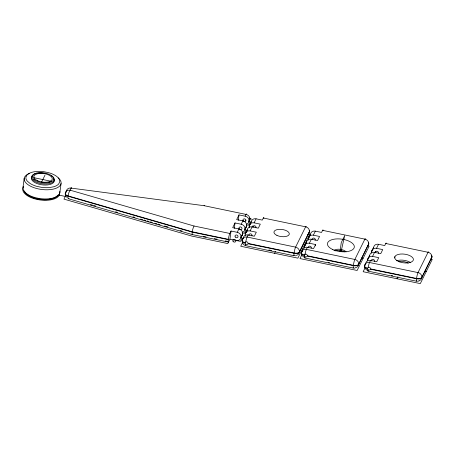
<?xml version="1.0" encoding="UTF-8"?>
<svg xmlns="http://www.w3.org/2000/svg" width="455" height="455" viewBox="0 0 455 455"><rect width="100%" height="100%" fill="white"/><g stroke="black" fill="none" stroke-linecap="round" stroke-linejoin="round"><path stroke-width="0.68" d="M22.995 187.437L24.212 178.28M59.838 192.687L61.061 183.53M225.305 240.911L228.74 241.628A4.465 0.614 -78.3 0 1 228.308 239.637L228.353 239.313A4.465 0.614 -78.3 0 1 229.832 233.455L231.032 231.021L237.231 232.312A4.465 3.913 26.3 0 1 241.036 237.135L240.991 237.459A4.465 3.913 26.3 0 1 236.139 240.485M65.742 195.536L63.973 199.119L191.686 236.054L227.784 243.561L229.94 239.194L231.032 231.021M234.285 228.41L235.013 222.956L241.207 224.247A4.465 3.913 26.3 0 1 245.017 229.07L244.972 229.4A4.465 3.913 26.3 0 1 242.168 232.397M238.266 220.345L238.994 214.896L245.188 216.182A4.465 3.913 26.3 0 1 248.999 221.011L248.953 221.335A4.465 3.913 26.3 0 1 246.553 224.213M240.991 237.459L242.697 233.773A4.465 3.913 26.3 0 0 238.886 228.95L232.693 227.659L235.013 222.956M245.245 235.383A4.465 3.913 26.3 0 1 245.222 234.268L245.268 233.938A4.465 3.913 26.3 0 1 250.125 230.918L256.319 232.204L254.328 236.236L248.134 234.951A4.465 3.913 26.3 0 0 243.277 237.971L242.196 240.394A4.465 3.913 26.3 0 0 243.095 243.431M244.972 229.4L246.678 225.714A4.465 3.913 26.3 0 0 242.868 220.885L236.668 219.6L238.994 214.896M247.184 230.588A4.465 3.913 26.3 0 1 247.213 230.236L247.258 229.906A4.465 3.913 26.3 0 1 252.115 226.886L258.309 228.177L260.3 224.144L254.106 222.853A4.465 3.913 26.3 0 0 249.249 225.879L249.203 226.203A4.465 3.913 26.3 0 0 249.317 227.71M263.872 217.962A4.465 0.614 -78.3 0 0 263.326 218.013L262.29 220.112L256.097 218.821A4.465 3.913 26.3 0 0 251.24 221.847L249.203 226.203M302.467 250.978A4.465 3.913 26.3 0 1 302.495 250.625L302.541 250.295A4.465 3.913 26.3 0 1 307.392 247.275L313.592 248.561L315.582 244.534L309.383 243.243A4.465 3.913 26.3 0 0 304.531 246.263L304.486 246.593A4.465 3.913 26.3 0 0 304.594 248.1M306.448 242.919A4.465 3.913 26.3 0 1 306.477 242.56L306.516 242.236A4.465 3.913 26.3 0 1 311.374 239.211L317.573 240.502L319.564 236.469L313.364 235.178A4.465 3.913 26.3 0 0 308.507 238.204L308.467 238.528A4.465 3.913 26.3 0 0 308.575 240.035M310.429 234.854A4.465 3.913 26.3 0 1 310.458 234.496L310.498 234.171A4.465 3.913 26.3 0 1 315.355 231.146L321.554 232.437L322.589 230.338A4.465 0.614 -78.3 0 1 323.135 230.287M315.4 245.893L315.582 244.534M340.027 251.763L341.25 242.623L344.725 235.588L341.091 251.518M367.68 260.846A4.465 3.913 26.3 0 1 367.657 259.731L367.703 259.407A4.465 3.913 26.3 0 1 372.554 256.381L378.753 257.672L376.763 261.705L370.563 260.414A4.465 3.913 26.3 0 0 365.712 263.434L364.631 265.856A4.465 3.913 26.3 0 0 368.055 270.589M369.625 256.427A4.465 3.913 26.3 0 1 369.648 255.699L369.693 255.374A4.465 3.913 26.3 0 1 374.545 252.349L380.744 253.64L382.735 249.607L376.535 248.316A4.465 3.913 26.3 0 0 371.684 251.342L371.638 251.666A4.465 3.913 26.3 0 0 371.746 253.173M373.606 248.367A4.465 3.913 26.3 0 1 373.629 247.639L373.669 247.31A4.465 3.913 26.3 0 1 378.526 244.289L384.725 245.575L385.76 243.482A4.465 0.614 -78.3 0 1 386.306 243.431M394.73 257.945L394.912 256.586M71.213 188.177L71.293 187.619L70.206 190.196A4.465 1.217 -73.9 0 0 68.062 195.889L68.017 196.213A4.465 1.217 -73.9 0 0 68.972 198.511M41.581 182.045L44.977 175.169M37.253 199.489L37.862 198.249M237.231 232.312L238.886 228.95M241.207 224.247L242.868 220.885M245.188 216.182L246.058 214.424A4.465 0.614 -78.3 0 1 246.616 214.476M241.036 237.135L242.697 233.773M245.017 229.07L246.678 225.714M248.999 221.011L249.869 219.247A4.465 2.07 7.6 0 0 249.624 217.968M248.953 221.335L249.869 219.247A4.465 3.913 26.3 0 0 246.058 214.424L204.107 205.7L71.23 188.12A4.465 3.913 26.3 0 0 66.379 191.145L65.31 193.54A4.465 3.913 26.3 0 0 67.022 197.39M243.277 237.971L242.196 240.394A4.465 2.07 7.6 0 0 245.023 243.095M245.268 233.938L247.258 229.906M249.249 225.879L251.24 221.847M246.075 232.539L247.213 230.236M242.708 242.219L240.718 246.252L297.877 258.139L309.815 233.95L308.427 233.66M248.134 234.951L247.099 237.044A4.465 0.614 -78.3 0 0 245.768 241.946A1.53 1.382 -0.1 0 0 245.484 244.079A4.465 0.614 -78.3 0 0 245.865 245.467M250.125 230.918L252.115 226.886M254.106 222.853L256.097 218.821M274.564 253.293L275.502 251.382M302.541 250.295L301.46 252.718A4.465 3.913 26.3 0 0 304.628 257.365M304.531 246.263L306.516 242.236M308.507 238.204L310.498 234.171M302.495 250.625L301.46 252.718A4.465 2.07 7.6 0 0 304.281 255.426M304.486 246.593L306.477 242.56M308.467 238.528L310.458 234.496M301.972 254.55L299.982 258.577L357.135 270.469L369.079 246.28L367.685 245.99M307.392 247.275L306.357 249.368A4.465 0.614 -78.3 0 0 305.026 254.271M309.383 243.243L311.374 239.211M313.364 235.178L315.355 231.146M365.712 263.434L364.631 265.856A4.465 2.07 7.6 0 0 367.458 268.564M367.703 259.407L369.693 255.374M371.684 251.342L373.669 247.31M367.657 259.731L369.648 255.699M371.638 251.666L373.629 247.639M365.143 267.688L363.153 271.72L420.306 283.607L432.25 259.418L430.857 259.128M370.563 260.414L369.528 262.512A4.465 0.614 -78.3 0 0 368.197 267.409A1.53 1.382 0 0 0 367.913 269.548A4.465 0.614 -78.3 0 0 368.3 270.935M372.554 256.381L374.545 252.349M376.535 248.316L378.526 244.289M396.993 278.756L397.937 276.845M419.015 281.019L417.411 281.298M354.24 268.16L355.054 268.097M295.272 255.812L295.665 255.795M40.046 199.239L35.2 198.232A17.409 8.065 7.6 0 1 28.443 195.309L25.77 193.068A17.415 8.071 7.6 0 1 24.928 191.874M263.326 218.013L305.623 226.812A4.465 0.614 -78.3 0 1 306.17 226.761M322.589 230.338L364.882 239.137A4.465 0.614 -78.3 0 1 365.428 239.085M385.76 243.482L428.053 252.275A4.465 0.614 -78.3 0 1 428.604 252.224M249.636 218.719L251.643 219.134M248.862 221.272L250.256 221.562L248.43 225.259L246.456 224.85M33.664 177.643L51.296 181.306M252.644 226.505L253.964 226.778M244.796 229.69L246.109 229.963L244.449 233.324L242.475 232.909M58.405 194.996L65.27 196.423M361.714 258.082L363.107 258.372M424.885 271.22L426.278 271.51M228.353 239.313L192.255 231.805L68.062 195.889A4.465 2.07 7.6 0 1 65.355 193.216A4.465 3.913 26.3 0 1 70.206 190.196L194.075 226.016L229.832 233.455M240.814 237.749L242.128 238.028L240.468 241.383L229.94 239.194M228.308 239.637L192.209 232.13L68.017 196.213A4.465 2.07 7.6 0 1 65.31 193.54L66.333 191.47A4.465 2.07 7.6 0 1 66.709 191.015M203.3 236.338L206.047 236.907M214.299 238.625L217.052 239.194M268.865 249.971L271.641 250.551M328.129 262.302L329.517 262.586M391.3 275.44L392.688 275.724M228.427 242.066L192.419 234.598L68.313 198.698M245.626 245.666L294.118 255.755M304.884 257.996L353.381 268.08M368.055 271.135L416.552 281.218M90.409 204.523L92.342 205.086M93.633 205.455L95.567 206.018M115.57 211.802L117.504 212.36M132.985 216.836L134.925 217.399M140.726 219.077L142.665 219.64M143.956 220.01L145.89 220.573M147.181 220.942L149.115 221.505M150.406 221.875L152.34 222.438M154.922 223.183L156.856 223.741M158.147 224.116L160.08 224.673M164.596 225.981L167.827 226.914M180.083 230.457L182.017 231.021M244.75 245.381L242.845 243.789M58.177 194.95A17.478 8.099 7.6 0 1 40.563 199.5A17.478 8.099 7.6 0 1 24.047 190.77M59.537 192.124A18.609 8.622 7.6 0 1 39.864 199.938A18.609 8.622 7.6 0 1 23.512 187.107M53.821 179.19A11.54 5.346 7.6 0 1 41.155 184.696A11.54 5.346 7.6 0 1 33.198 175.619M51.148 175.573A11.54 5.346 7.6 0 1 48.503 183.774A11.54 5.346 7.6 0 1 31.816 178.576A11.54 5.346 7.6 0 1 43.35 173.145M36.445 173.167A10.71 4.96 7.6 0 1 44.835 173.048L45.864 173.247A10.784 4.999 7.6 0 1 53.656 179.503A10.323 4.783 7.6 0 1 53.371 180.197A10.874 5.039 7.6 0 1 41.701 182.665M36.417 173.088A10.869 5.039 7.6 0 0 32.532 177.666A10.869 5.039 7.6 0 0 40.239 182.353A10.34 4.789 7.6 0 0 41.78 182.654M32.43 176.096A10.323 4.783 7.6 0 1 32.732 175.402M34.643 180.026A10.323 4.783 7.6 0 1 33.767 179.327M49.658 182.438A10.323 4.783 7.6 0 1 48.361 182.717M59.861 191.453A18.609 8.622 7.6 0 1 39.977 198.568A18.609 8.622 7.6 0 1 23.364 186.311M58.212 177.859A18.609 8.622 7.6 0 1 53.633 189.035A18.609 8.622 7.6 0 1 28.568 185.071A18.609 8.622 7.6 0 1 29.706 173.355M40.046 199.239A17.409 8.065 7.6 0 0 48.162 199.409L52.348 198.596A17.415 8.071 7.6 0 0 57.063 195.912M333.993 250.46A6.603 3.06 7.6 0 1 340.203 249.317A6.603 3.06 7.6 0 1 346.096 251.939M335.17 250.859A6.603 3.06 7.6 0 1 344.48 251.86M304.327 255.096A4.465 2.07 7.6 0 1 301.506 252.394A4.465 3.913 26.3 0 1 306.357 249.368L354.849 259.458A4.465 3.913 26.3 0 1 358.659 264.281L358.614 264.605A4.465 3.913 26.3 0 1 355.389 267.688M353.677 267.79A4.465 0.614 -78.3 0 1 353.33 265.64L353.37 265.316A4.465 0.614 -78.3 0 1 354.849 259.458L364.882 239.137A4.465 3.913 26.3 0 1 368.692 243.96L358.614 264.605A4.465 2.07 7.6 0 1 353.33 265.64L307.262 256.063A1.524 1.223 16.1 0 1 306.249 256.887A1.524 1.223 16.1 0 1 304.776 256.483M368.322 242.543A4.465 2.07 7.6 0 1 368.692 243.96L358.659 264.281A4.465 2.07 7.6 0 1 353.37 265.316L307.307 255.733A1.524 1.439 23.1 0 0 305.1 254.243M367.35 246.559A4.465 3.913 26.3 0 0 368.647 244.289A4.465 2.07 7.6 0 0 368.283 242.868M305.021 254.243A1.524 1.376 -0.3 0 0 304.742 256.41A4.465 0.614 -78.3 0 0 305.129 257.792M312.255 239.535A1.553 1.359 26.3 0 1 314.007 238.113A1.553 1.359 26.3 0 1 315.082 240.251M308.308 247.736A1.553 1.359 26.3 0 1 309.878 246.149A1.553 1.359 26.3 0 1 311.169 248.197M242.651 234.103A4.465 3.913 26.3 0 1 241.013 236.611M246.633 226.038A4.465 3.913 26.3 0 1 244.995 228.546M66.305 191.765A4.465 3.913 26.3 0 1 66.333 191.47L66.379 191.145A4.465 2.07 7.6 0 1 66.948 190.548M192.721 234.496A4.476 0.921 -76.1 0 1 192.209 232.135L192.255 231.805A4.476 0.921 -76.1 0 1 194.075 226.021M248.527 221.847A4.465 3.913 26.3 0 0 249.823 219.577A4.465 2.07 7.6 0 0 249.579 218.292M204.375 205.319A4.476 0.301 -80.4 0 1 204.386 205.478M204.107 205.7A4.476 0.301 -80.4 0 1 204.244 205.319M245.791 220.106A4.465 0.614 -78.3 0 1 245.615 220.76M396.641 260.783A9.43 4.368 7.6 0 1 410.757 262.751M245.069 242.771A4.465 2.07 7.6 0 1 242.242 240.069A4.465 3.913 26.3 0 1 247.099 237.044L295.591 247.133A4.465 3.913 26.3 0 1 299.396 251.956L299.356 252.28A4.465 3.913 26.3 0 1 296.131 255.363M245.62 245.12A4.465 3.913 26.3 0 1 245.228 244.989M294.413 255.465A4.465 0.614 -78.3 0 1 294.066 253.316L294.112 252.991A4.465 0.614 -78.3 0 1 295.591 247.133L305.623 226.812A4.465 3.913 26.3 0 1 309.428 231.635L299.356 252.28A4.465 2.07 7.6 0 1 294.066 253.316L248.003 243.732A1.524 1.223 16.1 0 1 246.991 244.557A1.524 1.223 16.1 0 1 245.512 244.153M309.246 230.429A4.465 2.07 7.6 0 1 309.428 231.635L299.396 251.956A4.465 2.07 7.6 0 1 294.112 252.991L248.043 243.408A1.524 1.439 23.1 0 0 245.842 241.918M307.745 234.473A4.465 3.913 26.3 0 0 309.383 231.965A4.465 2.07 7.6 0 0 309.201 230.759M253.833 226.596A4.465 3.913 26.3 0 1 252.718 225.862M252.997 227.21A1.553 1.359 26.3 0 1 254.601 225.76A1.553 1.359 26.3 0 1 255.938 227.688M249.044 235.406A1.553 1.359 26.3 0 1 250.62 233.825A1.553 1.359 26.3 0 1 251.905 235.872M375.881 251.854A4.465 3.913 26.3 0 1 375.153 251.331M367.498 268.234A4.465 2.07 7.6 0 1 364.677 265.532A4.465 3.913 26.3 0 1 369.528 262.512L418.02 272.596A4.465 3.913 26.3 0 1 421.83 277.419L421.785 277.749A4.465 3.913 26.3 0 1 418.981 280.746M416.848 280.928A4.465 0.614 -78.3 0 1 416.501 278.779L416.541 278.454A4.465 0.614 -78.3 0 1 418.02 272.596L428.053 252.275A4.465 3.913 26.3 0 1 431.863 257.103L421.785 277.749A4.465 2.07 7.6 0 1 416.501 278.779L370.433 269.201A1.524 1.223 16.1 0 1 369.42 270.025A1.524 1.223 16.1 0 1 367.947 269.622M431.511 255.699A4.465 2.07 7.6 0 1 431.863 257.103L421.83 277.419A4.465 2.07 7.6 0 1 416.541 278.454L370.478 268.871A1.524 1.439 23.1 0 0 368.271 267.381M430.521 259.703A4.465 3.913 26.3 0 0 431.818 257.428A4.465 2.07 7.6 0 0 431.636 256.222M399.257 261.818A6.45 2.992 7.6 0 1 408.254 263.24M375.46 252.809A1.553 1.359 26.3 0 1 377.03 251.223A1.553 1.359 26.3 0 1 378.321 253.276M371.525 261.011A1.553 1.359 26.3 0 1 373.049 259.287A1.553 1.359 26.3 0 1 374.277 261.454M25.986 176.841L25.912 177.222A17.415 8.071 7.6 0 0 27.357 181.187L30.024 183.433A17.409 8.065 7.6 0 0 36.787 186.351L41.633 187.363A17.409 8.065 7.6 0 0 49.749 187.534L53.935 186.715A17.415 8.071 7.6 0 0 58.65 184.03L59.724 181.869A17.421 8.071 7.6 0 0 58.28 177.905L57.927 177.513A16.431 7.616 7.6 0 0 56.141 176.017A17.244 7.991 7.6 0 0 48.85 172.741L44.004 171.728A17.244 7.991 7.6 0 0 35.137 171.649A16.403 7.598 7.6 0 0 33.005 172.03L31.702 172.377A17.421 8.071 7.6 0 0 26.987 175.056L25.986 176.841M37.452 180.669A9.305 4.311 7.6 0 0 52.217 179.31A9.305 4.311 7.6 0 0 39.483 173.423A9.305 4.311 7.6 0 0 37.452 180.669M233.074 241.355A1.553 1.359 26.3 0 0 235.69 241.497A1.553 1.359 26.3 0 0 234.274 239.33A1.553 1.359 26.3 0 0 233.074 241.355M332.736 249.528A13.548 6.273 7.6 0 0 354.229 247.543A13.548 6.273 7.6 0 0 335.688 238.977A13.548 6.273 7.6 0 0 332.736 249.528M235.212 236.958A1.553 1.359 26.3 0 0 237.834 237.152A1.553 1.359 26.3 0 0 236.463 234.968A1.553 1.359 26.3 0 0 235.212 236.958M239.194 228.899A1.553 1.359 26.3 0 0 241.815 229.087A1.553 1.359 26.3 0 0 240.445 226.903A1.553 1.359 26.3 0 0 239.194 228.899M243.175 220.834A1.553 1.359 26.3 0 0 245.797 221.028A1.553 1.359 26.3 0 0 244.426 218.838A1.553 1.359 26.3 0 0 243.175 220.834M398.387 261.397A9.43 4.368 7.6 0 0 413.345 260.015A9.43 4.368 7.6 0 0 400.44 254.055A9.43 4.368 7.6 0 0 398.387 261.397M276.958 235.417A7.752 3.595 7.6 0 0 289.261 234.28A7.752 3.595 7.6 0 0 278.648 229.377A7.752 3.595 7.6 0 0 276.958 235.417"/></g></svg>
